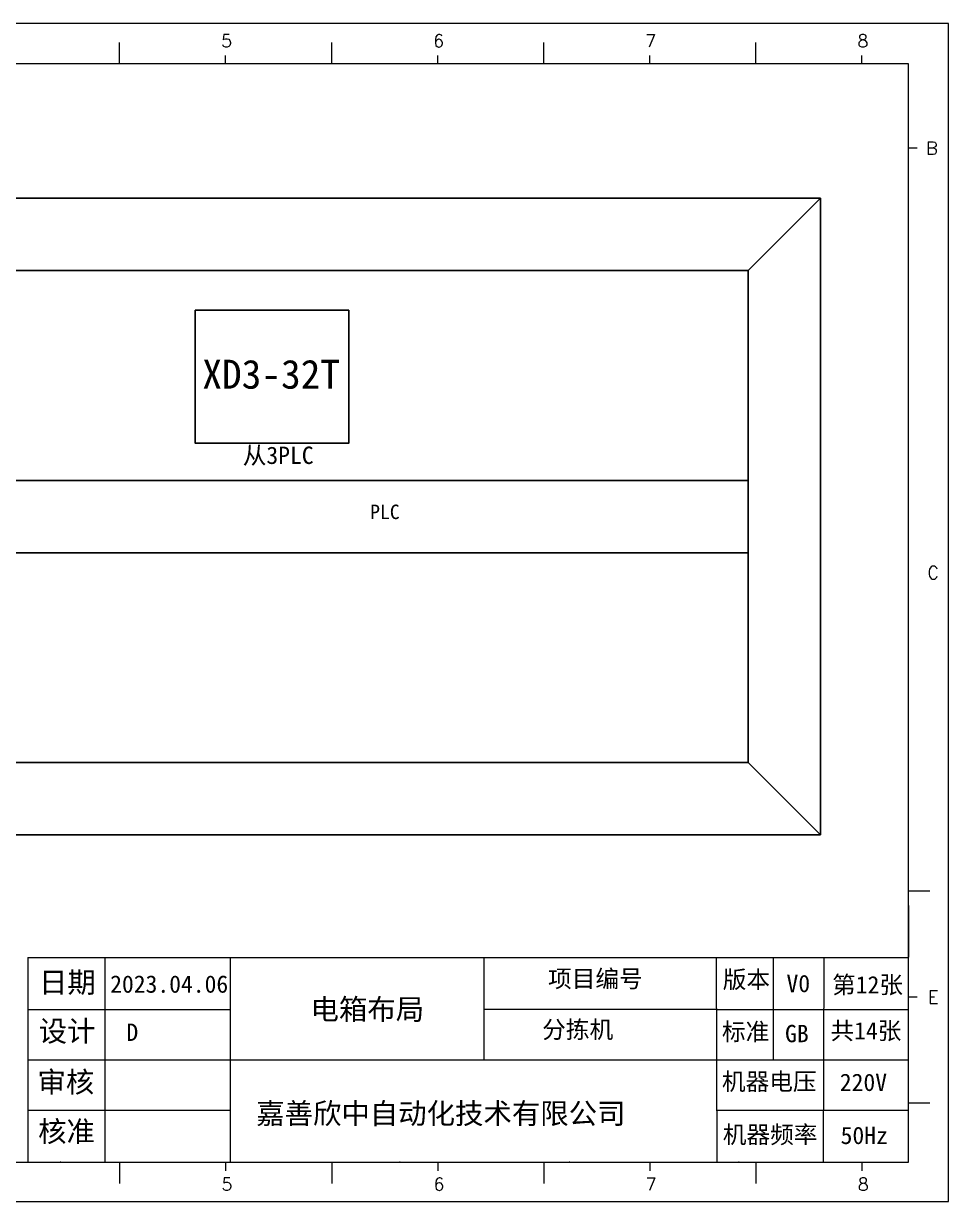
# Model space of a CAD drawing. Header units: millimetres. Extents: x 40430 to 48442, y -3636 to 4180.
# Drawn here: x 43063.4 to 43383.2, y 1257.7 to 1664.8 of the extents above; entities that cross this region are included whole.
import ezdxf

# ---------------------------------------------------------------- set-up
doc = ezdxf.new("R2010")
doc.units = ezdxf.units.MM
doc.styles.add('SIMPLEX', font='SIMPLEX')
doc.styles.get("Standard").update_dxf_attribs({"font": ''})
doc.styles.get('Standard').set_extended_font_data('SimSun')

msp = doc.modelspace()

# ---------------------------------------------------------------- linework, layer by layer
at = {"color": 7, "lineweight": 9}
for p, q in [((43096.57, 1650.86), (43096.57, 1658.19)), ((43169.91, 1650.86), (43169.91, 1658.19)), ((43243.25, 1650.86), (43243.25, 1658.19)), ((43316.59, 1650.86), (43316.59, 1658.19)), ((43133.24, 1650.86), (43133.24, 1653.79)), ((43206.58, 1650.86), (43206.58, 1653.79)), ((43279.92, 1650.86), (43279.92, 1653.79)), ((43353.25, 1650.86), (43353.25, 1653.79)), ((43369.39, 1650.86), (42810.03, 1650.86)), ((43369.39, 1271.24), (43369.39, 1650.86)), ((43369.39, 1621.78), (43372.32, 1621.78)), ((43369.39, 1365.1), (43376.72, 1365.1)), ((43369.39, 1360.05), (43369.39, 1342.09)), ((43369.39, 1328.43), (43372.32, 1328.43)), ((43369.39, 1291.76), (43376.72, 1291.76)), ((42810.03, 1271.24), (43369.39, 1271.24)), ((43096.57, 1271.24), (43096.57, 1263.91)), ((43133.24, 1271.24), (43133.24, 1268.31)), ((43169.91, 1271.24), (43169.91, 1263.91)), ((43206.58, 1271.24), (43206.58, 1268.31)), ((43243.25, 1271.24), (43243.25, 1263.91)), ((43279.92, 1271.24), (43279.92, 1268.31)), ((43316.59, 1271.24), (43316.59, 1263.91)), ((43353.25, 1271.24), (43353.25, 1268.31))]:
    msp.add_line(p, q, dxfattribs=at)
at = {"lineweight": -2}
for p, q in [((42838.94, 1604.38), (43338.94, 1604.38)), ((43338.94, 1604.38), (43313.94, 1579.38)), ((43338.94, 1604.38), (43338.94, 1604.38)), ((43338.94, 1604.38), (43338.94, 1384.38)), ((42863.94, 1579.38), (43313.94, 1579.38)), ((43313.94, 1579.38), (43313.94, 1409.38)), ((42863.94, 1506.88), (43313.94, 1506.88)), ((42863.94, 1481.88), (43313.94, 1481.88)), ((42863.94, 1409.38), (43313.94, 1409.38)), ((43338.94, 1384.38), (43313.94, 1409.38)), ((42838.94, 1384.38), (43338.94, 1384.38))]:
    msp.add_line(p, q, dxfattribs=at)
at = {"lineweight": 9}
for p, q in [((43064.86, 1342.06), (43369.39, 1342.04)), ((43064.86, 1342.06), (43064.86, 1271.26)), ((43091.49, 1342.04), (43091.49, 1271.24)), ((43134.79, 1342.04), (43134.79, 1271.24)), ((43222.5, 1342.13), (43222.5, 1306.58)), ((43302.9, 1342.13), (43303.12, 1271.27)), ((43322.57, 1342.01), (43322.53, 1306.63)), ((43340.14, 1342.13), (43339.86, 1271.25)), ((43064.86, 1324.05), (43134.79, 1324.04)), ((43302.96, 1324.04), (43222.5, 1324.04)), ((43302.9, 1324.04), (43369.39, 1324.04)), ((43064.86, 1306.65), (43134.79, 1306.64)), ((43134.79, 1306.64), (43369.39, 1306.64)), ((43064.86, 1289.25), (43134.77, 1289.24)), ((43303.18, 1289.24), (43369.39, 1289.24))]:
    msp.add_line(p, q, dxfattribs=at)
msp.add_lwpolyline([(42795.88, 1257.72), (43383.18, 1257.72), (43383.18, 1664.77), (42795.88, 1664.77)], close=True, dxfattribs=at)
at = {"lineweight": -2}
msp.add_lwpolyline([(43122.71, 1565.72), (43175.81, 1565.72), (43175.81, 1519.72), (43122.71, 1519.72)], close=True, dxfattribs=at)
at = {"lineweight": 9}
for p in [(43076.14, 1271.24), (43134.79, 1271.24), (43193.44, 1271.24), (43252.09, 1271.24), (43310.74, 1271.24)]:
    msp.add_point(p, dxfattribs=at)

# ---------------------------------------------------------------- texts
at = {"color": 7, "lineweight": 9, "style": 'SIMPLEX'}
for s, height, p in [('5', 4.4, (43131.68, 1656.6)), ('6', 4.4, (43205.02, 1656.6)), ('7', 4.4, (43278.36, 1656.6)), ('8', 4.4, (43351.7, 1656.6)), ('B', 4.46, (43375.45, 1619.48)), ('C', 4.46, (43375.88, 1472.8)), ('E', 4.46, (43376.09, 1326.12)), ('5', 4.4, (43131.82, 1261.48)), ('6', 4.4, (43205.15, 1261.48)), ('7', 4.4, (43278.49, 1261.48)), ('8', 4.4, (43351.83, 1261.48))]:
    msp.add_text(s, height=height, dxfattribs=at).set_placement(p)
at = {"lineweight": 9, "attachment_point": 1}
for s, insert, char_height, width in [('XD3-32T', (43125.18, 1548.6), 10, 12.5285), ('从3PLC', (43139.15, 1518.58), 6, 26.3588), ('日期', (43068.71, 1337.06), 7.2, 80.4), ('2023.04.06', (43093.32, 1335.85), 6, 93.9465), ('{\\fSimSun|b0|i0|c134|p2;项目编号}', (43244.73, 1337.69), 6, 93.9465), ('{\\fSimSun|b0|i0|c134|p2;版本}', (43305.13, 1337.44), 6, 93.9465), ('{\\fSimSun|b0|i0|c134|p2;第12张}', (43342.94, 1335.6), 6, 93.9465), ('{\\fSimSun|b1|i0|c134|p34;电箱布局}', (43162.6, 1327.73), 7.2, 72.4452), ('{\\fFangSong_GB2312|b0|i0|c134|p0;设计}', (43068.59, 1320.19), 7.2, 80.4), ('{\\fSimSun|b0|i0|c134|p2;D}', (43098.94, 1319.2), 6, 93.9465), ('分拣机', (43242.7, 1320.14), 6, 93.9465), ('{\\f宋体|b0|i0|c134|p2;标准}', (43304.85, 1319.38), 6, 93.9465), ('{\\fSimSun|b0|i0|c134|p2;共14张}', (43342.38, 1319.73), 6, 93.9465), ('{\\fFangSong_GB2312|b0|i0|c134|p0;审核}', (43068.18, 1302.59), 7.2, 80.4), ('{\\f宋体|b0|i0|c134|p2;机器电压}', (43304.85, 1302.17), 6, 93.9465), ('{\\fSimSun|b0|i0|c134|p2; 220V}', (43341.53, 1301.89), 6, 23.8077), ('{\\fSimSun|b1|i0|c134|p34;嘉善欣中自动化技术有限公司}', (43143.82, 1291.73), 7.2, 179.0781), ('{\\fFangSong_GB2312|b0|i0|c134|p0;核准}', (43068.4, 1285.51), 7.2, 80.4), ('{\\f宋体|b0|i0|c134|p2;机器频率}', (43305.13, 1283.83), 6, 93.9465), ('{\\f宋体|b0|i0|c134|p2; 50Hz}', (43341.81, 1283.55), 6, 93.9465)]:
    msp.add_mtext(s, dxfattribs=dict(at, insert=insert, char_height=char_height, width=width))
at = {"lineweight": 9, "insert": (43183.22, 1498.53), "char_height": 5, "attachment_point": 1}
msp.add_mtext_dynamic_manual_height_columns('PLC', width=931.2624, gutter_width=12.5, heights=[0], dxfattribs=at)
at = {"color": 0, "lineweight": 9, "char_height": 6, "width": 93.9465, "attachment_point": 1}
for s, insert in [('{\\fSimSun|b0|i0|c134|p2;V0}', (43327.18, 1336.04)), ('{\\fSimSun|b0|i0|c134|p2;GB}', (43326.69, 1318.74))]:
    msp.add_mtext(s, dxfattribs=dict(at, insert=insert))

doc.saveas('drawing.dxf')
